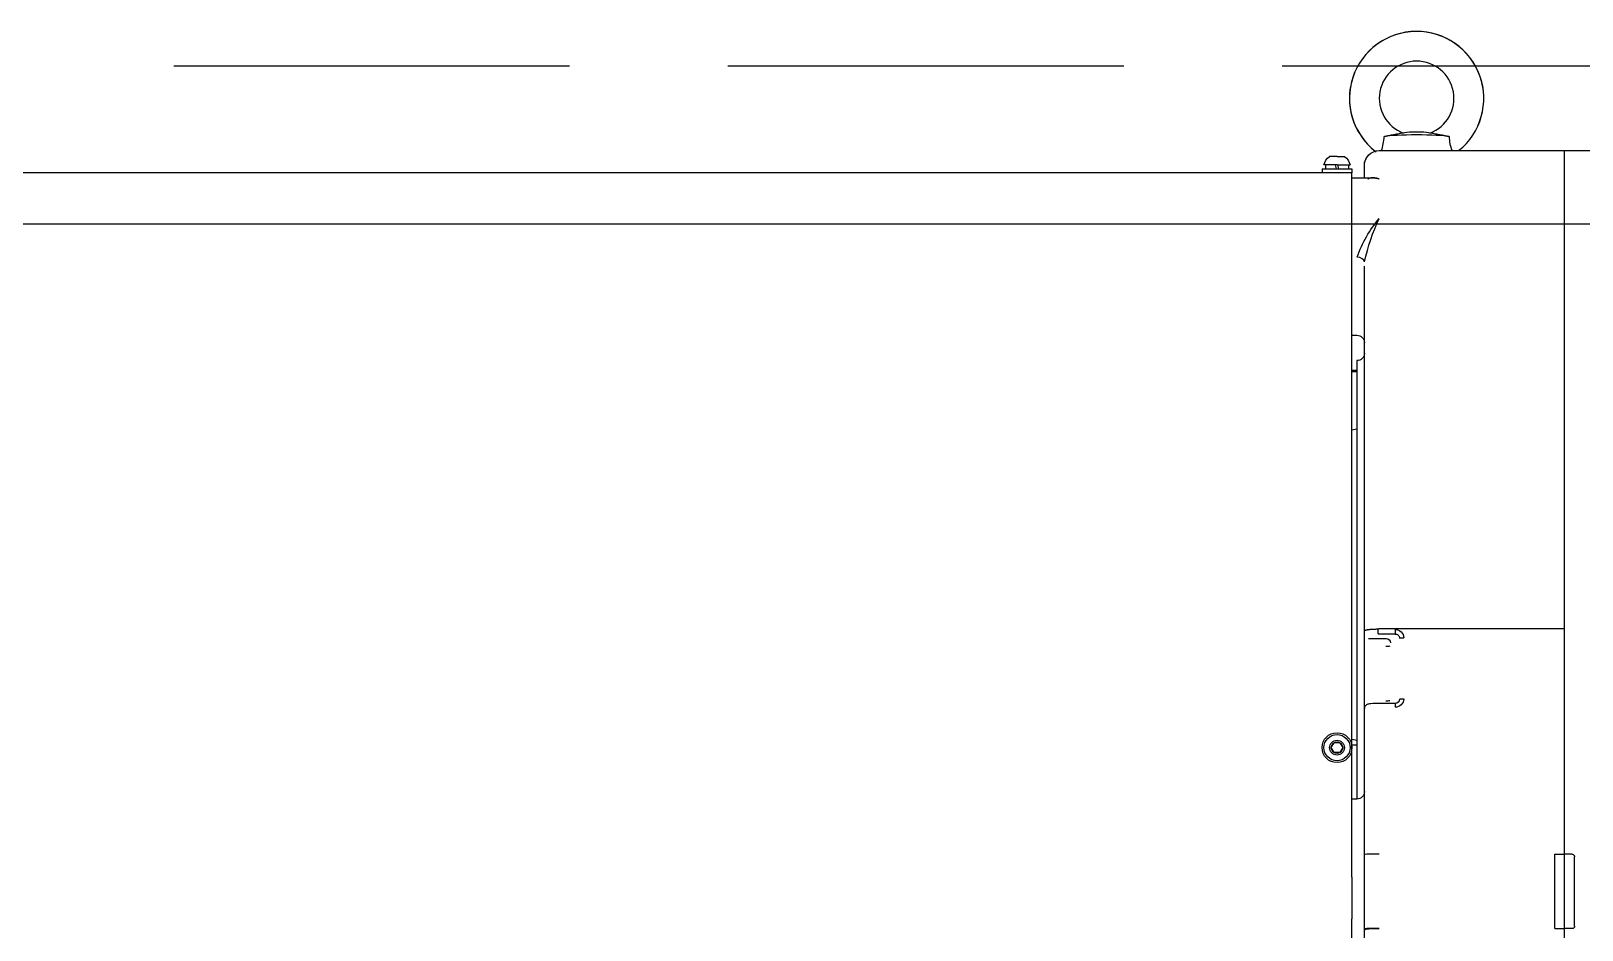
# Model space of a CAD drawing. Extents: x -1899985 to -450366, y 556196 to 2151267.
# Drawn here: x -1693801 to -1692821, y 577162 to 577729 of the extents above; entities that cross this region are included whole.
import ezdxf

# ---------------------------------------------------------------- set-up
doc = ezdxf.new("R2010")
doc.units = 0
doc.header["$LTSCALE"] = 1000
doc.header["$MEASUREMENT"] = 0
doc.linetypes.add('DASH', pattern=[0.35, 0.25, -0.1])
for name, color, linetype in [('A-LIN-V', 9, 'Continuous'), ('A-SFCE', 30, 'Continuous'), ('EWHS5T6M-3', 7, 'Continuous'), ('FHSGH10105-主梁-04', 7, 'Continuous')]:
    doc.layers.add(name, color=color, linetype=linetype)

# ---------------------------------------------------------------- blocks, each defined once
blk = doc.blocks.new('G$C2C10B007')
at = {"layer": 'A-SFCE', "linetype": 'DASH'}
blk.add_line((-3050, 0), (3050, 0), dxfattribs=at)
blk = doc.blocks.new('G$C845E5159')
at = {"layer": 'A-LIN-V'}
blk.add_blockref('G$C2C10B007', (8250, -1550), dxfattribs=at)
blk = doc.blocks.new('3243243')
at = {"color": 4}
blk.add_line((1568076.87, 577028.91), (1568076.87, 577028.79), dxfattribs=at)
at = {"layer": 'EWHS5T6M-3', "color": 4, "linetype": 'Continuous'}
for p, q in [((1568160.15, 577039.69), (1568162.81, 577040.2)), ((1568177.94, 577040.2), (1568180.6, 577039.69)), ((1568057.07, 577028.79), (1568076.87, 577028.79)), ((1568057.07, 577028.79), (1568076.87, 577028.79)), ((1568193.95, 577028.91), (1568076.87, 577028.91)), ((1568076.87, 577010.99), (1568076.87, 577028.91)), ((1568143.83, 577028.91), (1568076.87, 577028.91)), ((1568076.87, 577010.99), (1568076.87, 577028.52)), ((1568220.66, 577019.95), (1568212.41, 577019.95)), ((1568213.35, 577019.95), (1568213.35, 577017.43)), ((1568220.66, 577025.13), (1568215.95, 577025.13)), ((1568220.35, 577019.95), (1568219.67, 577017.43)), ((1568220.66, 577025.13), (1568225.37, 577025.13)), ((1568220.66, 577019.95), (1568228.91, 577019.95)), ((1568220.97, 577017.43), (1568221.65, 577019.95)), ((1568224.29, 577025.14), (1568224.29, 577025.13)), ((1568227.97, 577019.95), (1568227.97, 577017.43)), ((1568076.87, 576986.09), (1568076.87, 577010.99)), ((1568076.87, 576986.09), (1568076.87, 577010.99)), ((1568197.8, 577011.52), (1568211.23, 577011.52)), ((1568203.37, 577011.52), (1568203.37, 577019.41)), ((1568203.37, 577011.52), (1568203.37, 577019.41)), ((1568203.37, 577011.52), (1568211.23, 577011.52)), ((1568230.09, 577017.43), (1568211.23, 577017.43)), ((1568211.23, 577017.43), (1568211.23, 577014.92)), ((1568211.23, 576973.28), (1568211.23, 577014.92)), ((1568211.23, 577014.92), (1569125.8, 577014.92)), ((1568211.23, 577011.52), (1568211.23, 577014.92)), ((1568211.23, 577014.92), (1569125.8, 577014.92)), ((1568230.09, 577017.43), (1568230.09, 577014.92)), ((1568076.87, 576727.86), (1568076.87, 576986.09)), ((1568076.87, 576727.05), (1568076.87, 576986.09)), ((1568211.23, 576570.15), (1568211.23, 576973.28)), ((1568203.37, 576725.75), (1568203.37, 576955.9)), ((1568211.23, 576912.32), (1568208.09, 576912.32)), ((1568208.09, 576896.28), (1568208.09, 576707.38)), ((1568211.23, 576890.27), (1568208.09, 576890.27)), ((1568208.09, 576889.21), (1568211.23, 576889.21)), ((1568208.09, 576852.94), (1568211.23, 576852.39)), ((1568076.87, 576584.59), (1568076.87, 576727.05)), ((1568193.95, 576727.05), (1568076.87, 576727.05)), ((1568076.87, 576584.59), (1568076.87, 576726.22)), ((1568183.92, 576723.68), (1568194.63, 576723.68)), ((1568200.7, 576720.9), (1568189.54, 576720.9)), ((1568203.37, 576723.56), (1568203.37, 576725.75)), ((1568203.37, 576715.56), (1568203.37, 576723.56)), ((1568203.37, 576681.12), (1568203.37, 576715.56)), ((1568208.09, 576707.38), (1568208.09, 576619.43)), ((1568183.92, 576679.86), (1568193.95, 576679.86)), ((1568203.37, 576676.54), (1568203.37, 576681.12)), ((1568203.37, 576584.45), (1568203.37, 576676.6)), ((1568211.23, 576657.31), (1568208.09, 576656.75)), ((1568208.09, 576653.49), (1568211.23, 576653.49)), ((1568218.85, 576655.06), (1568217.03, 576651.92)), ((1568217.03, 576651.92), (1568218.85, 576648.78)), ((1568218.85, 576655.06), (1568222.47, 576655.06)), ((1568218.85, 576648.78), (1568222.47, 576648.78)), ((1568224.29, 576651.92), (1568222.47, 576655.06)), ((1568222.47, 576648.78), (1568224.29, 576651.92)), ((1568208.09, 576619.43), (1568211.23, 576619.43)), ((1568070.59, 576539.2), (1568070.59, 576583.02)), ((1568072.16, 576584.59), (1568076.87, 576584.59)), ((1568076.87, 576582.05), (1568076.87, 576584.59)), ((1568076.87, 576582.05), (1568076.87, 576584.59)), ((1568083.16, 576584.59), (1568076.87, 576584.59)), ((1568076.87, 576577), (1568076.87, 576582.05)), ((1568076.87, 576577), (1568076.87, 576582.05)), ((1568083.16, 576537.63), (1568083.16, 576584.59)), ((1568193.95, 576584.59), (1568201.8, 576584.59)), ((1568203.37, 576537.49), (1568203.37, 576584.45)), ((1568076.87, 576541.93), (1568076.87, 576577)), ((1568076.87, 576541.93), (1568076.87, 576577)), ((1568211.23, 576570.15), (1568211.23, 576543.85)), ((1568076.87, 576537.63), (1568076.87, 576541.93)), ((1568076.87, 576537.63), (1568076.87, 576541.93)), ((1568211.23, 576542.71), (1568211.23, 576543.85)), ((1568211.23, 576501.06), (1568211.23, 576542.71)), ((1568072.16, 576537.63), (1568076.87, 576537.63)), ((1568076.87, 576380), (1568076.87, 576537.63)), ((1568076.87, 576378.96), (1568076.87, 576537.63)), ((1568083.16, 576537.63), (1568076.87, 576537.63)), ((1568193.95, 576537.63), (1568201.8, 576537.63)), ((1568203.37, 576536.8), (1568203.37, 576537.49)), ((1568203.37, 576378.76), (1568203.37, 576536.8))]:
    blk.add_line(p, q, dxfattribs=at)
for centre, radius, start, end in [((1568119.73, 577038.7), 29.92, 340.81659, 358.00721), ((1568221.09, 577038.72), 29.99, 182.01886, 199.42999), ((1568193.91, 577019.45), 9.47, 359.77121, 89.76937), ((1568193.91, 577019.45), 9.47, 359.77121, 74.29133), ((1568220.66, 577018.12), 8.45, 123.91171, 167.51453), ((1568220.66, 577018.12), 8.45, 12.48547, 56.08829), ((1568083.98, 576933.63), 121.84, 11.89776, 25.50146), ((1568136.19, 576937.09), 75.74, 18.94878, 40.30873), ((1568208.09, 576907.61), 4.71, 90, 180), ((1568208.09, 576900.99), 4.71, 180, 270), ((1568183.87, 576721.19), 5.38, 89.5321, 179.37239), ((1568257.4, 576725.13), 73.5, 178.8719, 181.1281), ((1568193.92, 576725.89), 1.16, 56.56392, 88.84892), ((1568194.42, 576726.55), 0.34, 4.93092, 64.48764), ((1568175.66, 576725.95), 19.1, 353.18179, 1.87959), ((1568178.99, 576710), 11.26, 79.09202, 92.54252), ((1568183.81, 576721), 2.68, 87.63878, 178.68889), ((1568189.61, 576718.21), 2.69, 91.36287, 180.15955), ((1568189.49, 576728.23), 12.44, 259.73108, 271.90347), ((1568179, 576671.61), 11.14, 79.01862, 92.61592), ((1568183.88, 576682.81), 5.39, 180.68001, 270.4155), ((1568183.9, 576682.63), 2.78, 181.57073, 270.36272), ((1568189.39, 576692.48), 11.14, 259.01862, 272.61592), ((1568220.66, 576651.92), 9.43, 0, 180), ((1568220.66, 576651.92), 8.25, 0, 180), ((1568220.66, 576651.92), 9.43, 180, 0), ((1568220.66, 576651.92), 8.25, 180, 0), ((1568220.66, 576651.92), 4.71, 0, 180), ((1568220.66, 576651.92), 4.71, 180, 0), ((1568220.66, 576651.92), 3.63, 120, 180), ((1568220.66, 576651.92), 3.63, 180, 240), ((1568220.66, 576651.92), 3.63, 60, 120), ((1568220.66, 576651.92), 3.63, 240, 300), ((1568220.66, 576651.92), 3.63, 0, 60), ((1568220.66, 576651.92), 3.63, 300, 0), ((1568208.09, 576624.14), 4.71, 180, 270), ((1568072.16, 576583.02), 1.57, 90, 180), ((1568072.16, 576539.2), 1.57, 180, 270)]:
    blk.add_arc(centre, radius, start, end, dxfattribs=at)
at = {"layer": 'EWHS5T6M-3', "color": 4, "linetype": 'Continuous', "extrusion": (0, 0, -1)}
for centre, major_axis, ratio, start_param, end_param in [((1568170.37, 577061.89), (-42.43, 0), 0.996195, -0.894844, 4.064252), ((1568170.37, 577061.89), (-42.43, 0), 0.996195, -0.894844, 4.049918), ((1568170.37, 577061.89), (-23.57, 0), 0.996195, -1.211117, 4.35271), ((1568170.37, 577039.91), (8.3, 0), 0.087156, 3.565804, 4.712389), ((1568170.37, 577039.91), (8.3, 0), 0.087156, 4.712389, 5.858974), ((1568170.37, 577036.84), (22.79, 0), 0.087156, 3.567796, 4.712389), ((1568170.37, 577036.84), (22.79, 0), 0.087156, 4.712389, 5.856982), ((1568207.82, 576958.93), (-4.64, -0.82), 0.579645, 0.23379, 1.672671), ((1568201.8, 576584.45), (1.57, 0), 0.087156, 4.712389, 6.283185), ((1568193.95, 576536.8), (9.43, 0), 0.087156, 4.712389, 6.283185), ((1568201.8, 576537.49), (-1.57, 0), 0.087156, 1.570796, 3.141593)]:
    blk.add_ellipse(centre, major_axis=major_axis, ratio=ratio, start_param=start_param, end_param=end_param, dxfattribs=at)
at = {"layer": 'EWHS5T6M-3', "color": 4, "linetype": 'Continuous'}
for points, knots in [([(1568149.63, 577037.66), (1568149.79, 577037.69), (1568150.12, 577037.75), (1568150.61, 577037.85), (1568151.09, 577037.94), (1568151.56, 577038.03), (1568152.03, 577038.12), (1568152.48, 577038.21), (1568152.93, 577038.29), (1568153.37, 577038.38), (1568154.02, 577038.5), (1568154.83, 577038.65), (1568155.82, 577038.85), (1568156.76, 577039.03), (1568157.97, 577039.26), (1568159.11, 577039.49), (1568159.92, 577039.65), (1568160.21, 577039.7), (1568160.25, 577039.71)], [0, 0, 0, 0, 0.0291535, 0.0579, 0.0862636, 0.114267, 0.1419322, 0.1692799, 0.1963296, 0.2231, 0.2496083, 0.3142608, 0.3745184, 0.4399871, 0.4983658, 0.6233073, 0.6899846, 0.7009324, 0.7009324, 0.7009324, 0.7009324]), ([(1568180.5, 577039.71), (1568180.54, 577039.7), (1568180.82, 577039.65), (1568181.63, 577039.49), (1568182.77, 577039.26), (1568183.99, 577039.03), (1568184.92, 577038.85), (1568185.92, 577038.65), (1568186.85, 577038.48), (1568187.73, 577038.31), (1568188.54, 577038.15), (1568189.38, 577037.99), (1568190.24, 577037.83), (1568190.83, 577037.72), (1568191.12, 577037.66)], [0.2991535, 0.2991535, 0.2991535, 0.2991535, 0.3094943, 0.3759967, 0.5011338, 0.5596756, 0.6253853, 0.6856136, 0.7502717, 0.7981934, 0.8470118, 0.8968364, 0.9477883, 1, 1, 1, 1]), ([(1568201.24, 577010.99), (1568201.24, 577010.99), (1568201.16, 577011.04), (1568201, 577011.14), (1568200.74, 577011.28), (1568200.48, 577011.4), (1568200.2, 577011.51), (1568199.9, 577011.61), (1568199.58, 577011.7), (1568199.22, 577011.78), (1568198.82, 577011.84), (1568198.37, 577011.88), (1568197.88, 577011.89), (1568197.33, 577011.87), (1568196.75, 577011.81), (1568196.11, 577011.7), (1568195.43, 577011.53), (1568194.7, 577011.3), (1568194.2, 577011.1), (1568193.95, 577010.99)], [0.3697018, 0.3697018, 0.3697018, 0.3697018, 0.3698202, 0.3948705, 0.42041, 0.4464403, 0.4729628, 0.4999791, 0.5295356, 0.5622689, 0.5981805, 0.6372718, 0.6795436, 0.7249968, 0.7736319, 0.8254494, 0.8804497, 0.9386332, 1, 1, 1, 1]), ([(1568193.95, 577010.99), (1568194.11, 577011.03), (1568194.44, 577011.11), (1568194.91, 577011.21), (1568195.37, 577011.29), (1568195.8, 577011.36), (1568196.21, 577011.41), (1568196.59, 577011.45), (1568196.95, 577011.48), (1568197.29, 577011.5), (1568197.61, 577011.51), (1568197.83, 577011.52), (1568197.94, 577011.52), (1568197.95, 577011.52)], [0, 0, 0, 0, 0.0263006, 0.0514237, 0.0753694, 0.0981375, 0.1197282, 0.1401415, 0.1593774, 0.1774359, 0.1943171, 0.2100211, 0.2121854, 0.2121854, 0.2121854, 0.2121854]), ([(1568203.37, 576725.75), (1568203.37, 576725.77), (1568203.37, 576725.8), (1568203.35, 576725.84), (1568203.31, 576725.89), (1568203.26, 576725.93), (1568203.19, 576725.97), (1568203.12, 576726.01), (1568203.03, 576726.05), (1568202.94, 576726.09), (1568202.84, 576726.12), (1568202.73, 576726.16), (1568202.61, 576726.19), (1568202.49, 576726.22), (1568202.36, 576726.25), (1568202.23, 576726.28), (1568202.09, 576726.31), (1568201.95, 576726.34), (1568201.81, 576726.36), (1568201.67, 576726.39), (1568201.53, 576726.41), (1568201.39, 576726.43), (1568201.25, 576726.45), (1568201.11, 576726.47), (1568200.97, 576726.49), (1568200.7, 576726.52), (1568200.26, 576726.57), (1568199.64, 576726.63), (1568198.99, 576726.69), (1568198.3, 576726.74), (1568197.58, 576726.77), (1568196.85, 576726.81), (1568196.09, 576726.83), (1568195.33, 576726.85), (1568194.82, 576726.85), (1568194.56, 576726.85)], [0, 0, 0, 0, 0.027471, 0.054365, 0.080681, 0.10642, 0.131582, 0.156167, 0.180175, 0.203606, 0.226459, 0.248735, 0.270434, 0.291556, 0.312101, 0.332068, 0.351458, 0.370272, 0.388508, 0.406167, 0.423249, 0.439754, 0.455681, 0.471032, 0.485806, 0.500003, 0.556902, 0.613462, 0.669684, 0.725569, 0.781119, 0.836335, 0.89122, 0.945774, 1, 1, 1, 1]), ([(1568183.92, 576679.85), (1568183.91, 576679.89), (1568183.91, 576679.85), (1568183.91, 576679.64), (1568183.91, 576679.46), (1568183.92, 576679.01), (1568183.92, 576678.73), (1568183.92, 576678.11), (1568183.92, 576677.77), (1568183.92, 576677.42)], [0, 0, 0, 0, 0.25, 0.25, 0.5, 0.5, 0.75, 0.75, 1, 1, 1, 1]), ([(1568193.95, 576679.86), (1568194.58, 576679.86), (1568195.96, 576679.85), (1568198.27, 576679.75), (1568200.07, 576679.57), (1568201.07, 576679.39), (1568202.03, 576679.02), (1568202.83, 576678.34), (1568203.29, 576677.47), (1568203.35, 576676.91), (1568203.37, 576676.6)], [0, 0, 0, 0, 0.127876, 0.328514, 0.539358, 0.689471, 0.783591, 0.862762, 0.935729, 1, 1, 1, 1])]:
    blk.add_open_spline(points, degree=3, knots=knots, dxfattribs=at)
at = {"layer": 'FHSGH10105-主梁-04', "color": 4, "linetype": 'Continuous'}
blk.add_line((1562470.65, 576982.49), (1570255.4, 576982.49), dxfattribs=at)
blk = doc.blocks.new('b234swerwr')
at = {"layer": 'A-LIN-V', "xscale": -1}
blk.add_blockref('3243243', (-250, 0), dxfattribs=at)

msp = doc.modelspace()

# ---------------------------------------------------------------- block references
at = {"layer": 'A-LIN-V'}
for name, p in [('G$C845E5159', (-1703110.4, 579257.45)), ('b234swerwr', (-124505, 624.96))]:
    msp.add_blockref(name, p, dxfattribs=at)

doc.saveas('drawing.dxf')
